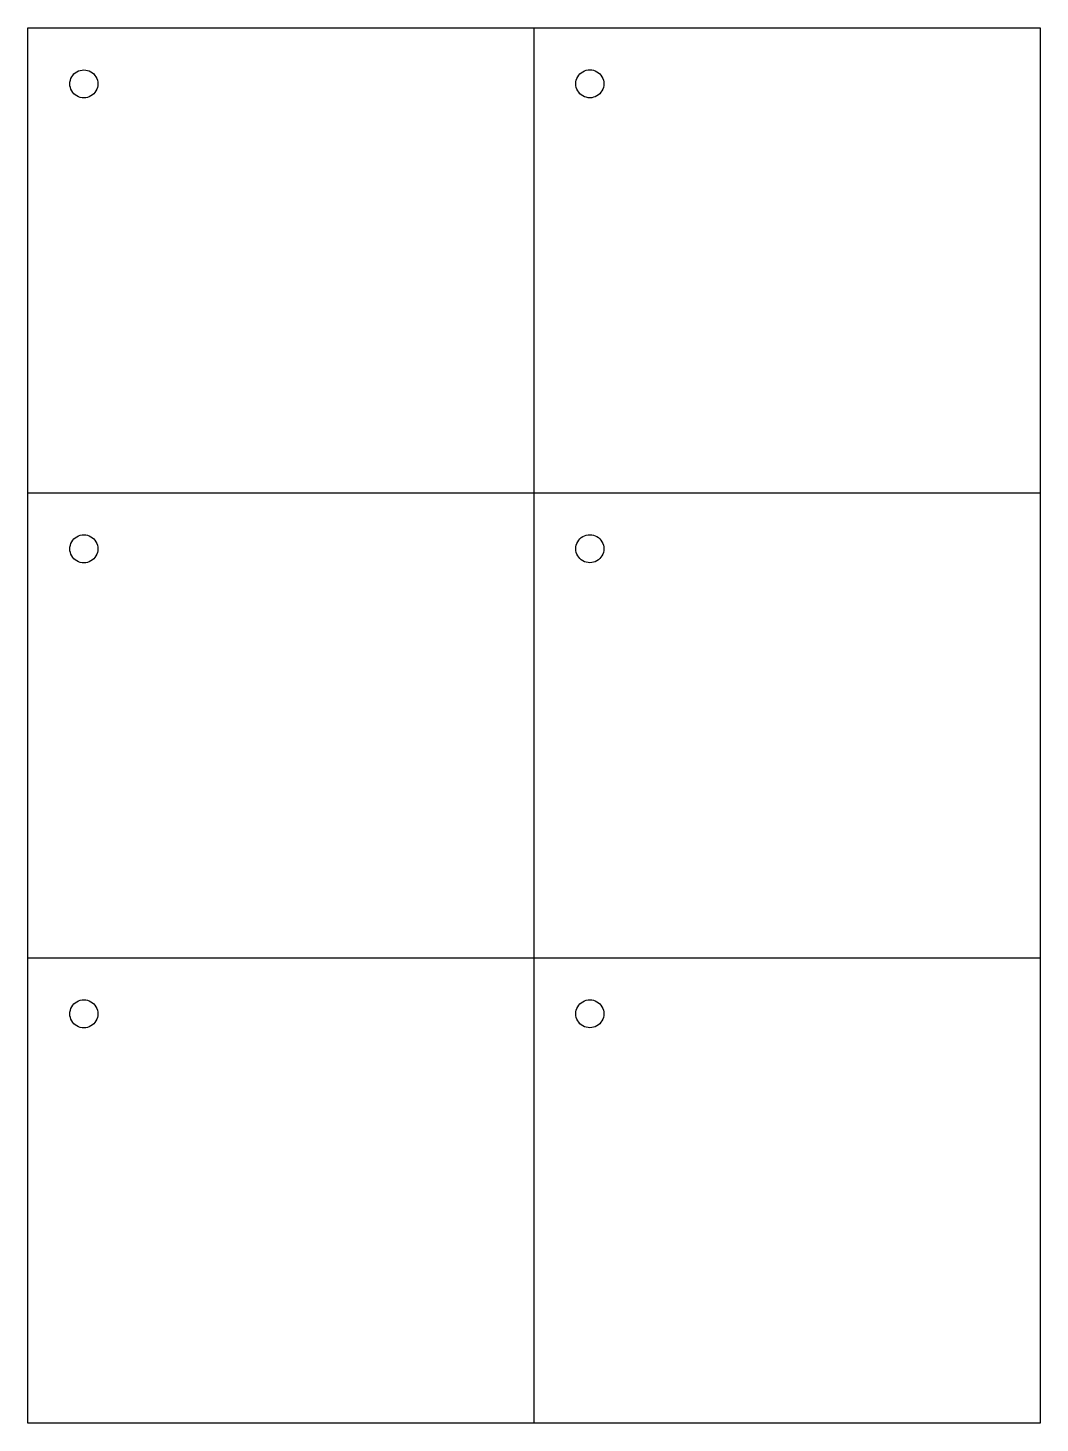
# Model space of a CAD drawing. Header units: millimetres. Extents: x 0 to 145, y 0 to 200.
import ezdxf

# ---------------------------------------------------------------- set-up
doc = ezdxf.new("R2010")
doc.units = ezdxf.units.MM
doc.layers.get('0').update_dxf_attribs({"linetype": 'CONTINUOUS'})

msp = doc.modelspace()

# ---------------------------------------------------------------- linework, layer by layer
at = {"color": 1}
msp.add_lwpolyline([(-0.01, 200.01), (145.02, 200.01), (145.02, -0.02), (-0.01, -0.02)], close=True, dxfattribs=at)
at = {"color": 7}
for points in [[(72.5, 200), (72.5, 0)], [(10.01, 191.99), (10.01, 191.98)], [(82.51, 192), (82.51, 191.99)], [(0, 66.67), (145, 66.67)]]:
    msp.add_lwpolyline(points, dxfattribs=at)
msp.add_lwpolyline([(-0.01, 133.34), (145.02, 133.34), (145.02, 133.31), (-0.01, 133.31)], close=True, dxfattribs=at)
for points in [[(6, 191.98), (6, 192.34), (6.09, 192.68), (6.27, 192.99)], [(6.27, 192.99), (6.44, 193.29), (6.7, 193.55), (7, 193.72)], [(7, 193.72), (7.31, 193.9), (7.65, 193.99), (8, 193.99)], [(8, 193.99), (8.36, 193.99), (8.7, 193.9), (9.01, 193.72)], [(9.01, 193.72), (9.31, 193.55), (9.57, 193.29), (9.74, 192.99)], [(9.74, 192.99), (9.92, 192.68), (10.01, 192.34), (10.01, 191.99)], [(78.5, 191.99), (78.5, 192.35), (78.59, 192.69), (78.77, 193)], [(78.77, 193), (78.94, 193.3), (79.2, 193.56), (79.5, 193.73)], [(79.5, 193.73), (79.81, 193.91), (80.15, 194), (80.51, 194)], [(80.51, 194), (80.86, 194), (81.2, 193.91), (81.51, 193.73)], [(81.51, 193.73), (81.81, 193.56), (82.07, 193.3), (82.24, 193)], [(82.24, 193), (82.42, 192.69), (82.51, 192.35), (82.51, 192)], [(6.27, 190.98), (6.09, 191.29), (6, 191.63), (6, 191.98)], [(7, 190.25), (6.7, 190.42), (6.44, 190.68), (6.27, 190.98)], [(8.01, 189.98), (7.65, 189.98), (7.31, 190.07), (7, 190.25)], [(9.01, 190.25), (8.7, 190.07), (8.36, 189.98), (8.01, 189.98)], [(9.74, 190.98), (9.57, 190.68), (9.31, 190.42), (9.01, 190.25)], [(10.01, 191.98), (10.01, 191.63), (9.92, 191.29), (9.74, 190.98)], [(78.77, 190.99), (78.59, 191.3), (78.5, 191.64), (78.5, 191.99)], [(79.5, 190.26), (79.2, 190.43), (78.94, 190.69), (78.77, 190.99)], [(80.51, 189.99), (80.15, 189.99), (79.81, 190.08), (79.5, 190.26)], [(81.51, 190.26), (81.2, 190.08), (80.86, 189.99), (80.51, 189.99)], [(82.24, 190.99), (82.07, 190.69), (81.81, 190.43), (81.51, 190.26)], [(82.51, 191.99), (82.51, 191.64), (82.42, 191.3), (82.24, 190.99)], [(6, 125.32), (6, 125.68), (6.09, 126.02), (6.27, 126.33)], [(6.27, 126.33), (6.44, 126.63), (6.7, 126.89), (7, 127.06)], [(7, 127.06), (7.31, 127.24), (7.65, 127.33), (8, 127.33)], [(8, 127.33), (8.36, 127.33), (8.7, 127.24), (9.01, 127.06)], [(9.01, 127.06), (9.31, 126.89), (9.57, 126.63), (9.74, 126.33)], [(9.74, 126.33), (9.92, 126.02), (10.01, 125.68), (10.01, 125.32)], [(78.5, 125.33), (78.5, 125.69), (78.59, 126.03), (78.77, 126.34)], [(78.77, 126.34), (78.94, 126.64), (79.2, 126.9), (79.5, 127.07)], [(79.5, 127.07), (79.81, 127.25), (80.15, 127.34), (80.51, 127.34)], [(80.51, 127.34), (80.86, 127.34), (81.2, 127.25), (81.51, 127.07)], [(81.51, 127.07), (81.81, 126.9), (82.07, 126.64), (82.24, 126.34)], [(82.24, 126.34), (82.42, 126.03), (82.51, 125.69), (82.51, 125.33)], [(6.27, 124.32), (6.09, 124.63), (6, 124.97), (6, 125.32)], [(7, 123.59), (6.7, 123.76), (6.44, 124.02), (6.27, 124.32)], [(9.74, 124.32), (9.57, 124.02), (9.31, 123.76), (9.01, 123.59)], [(10.01, 125.32), (10.01, 124.97), (9.92, 124.63), (9.74, 124.32)], [(78.77, 124.33), (78.59, 124.64), (78.5, 124.98), (78.5, 125.33)], [(79.5, 123.6), (79.2, 123.77), (78.94, 124.03), (78.77, 124.33)], [(82.24, 124.33), (82.07, 124.03), (81.81, 123.77), (81.51, 123.6)], [(82.51, 125.33), (82.51, 124.98), (82.42, 124.64), (82.24, 124.33)], [(8.01, 123.32), (7.65, 123.32), (7.31, 123.41), (7, 123.59)], [(9.01, 123.59), (8.7, 123.41), (8.36, 123.32), (8.01, 123.32)], [(80.51, 123.33), (80.15, 123.33), (79.81, 123.42), (79.5, 123.6)], [(81.51, 123.6), (81.2, 123.42), (80.86, 123.33), (80.51, 123.33)], [(6.27, 59.66), (6.44, 59.96), (6.7, 60.22), (7, 60.39)], [(7, 60.39), (7.31, 60.57), (7.65, 60.66), (8, 60.66)], [(8, 60.66), (8.36, 60.66), (8.7, 60.57), (9.01, 60.39)], [(9.01, 60.39), (9.31, 60.22), (9.57, 59.96), (9.74, 59.66)], [(78.77, 59.67), (78.94, 59.97), (79.2, 60.23), (79.5, 60.4)], [(79.5, 60.4), (79.81, 60.58), (80.15, 60.67), (80.51, 60.67)], [(80.51, 60.67), (80.86, 60.67), (81.2, 60.58), (81.51, 60.4)], [(81.51, 60.4), (81.81, 60.23), (82.07, 59.97), (82.24, 59.67)], [(6, 58.65), (6, 59.01), (6.09, 59.35), (6.27, 59.66)], [(6.27, 57.65), (6.09, 57.96), (6, 58.3), (6, 58.65)], [(9.74, 59.66), (9.92, 59.35), (10.01, 59.01), (10.01, 58.65)], [(10.01, 58.65), (10.01, 58.3), (9.92, 57.96), (9.74, 57.65)], [(78.5, 58.66), (78.5, 59.02), (78.59, 59.36), (78.77, 59.67)], [(78.77, 57.66), (78.59, 57.97), (78.5, 58.31), (78.5, 58.66)], [(82.24, 59.67), (82.42, 59.36), (82.51, 59.02), (82.51, 58.66)], [(82.51, 58.66), (82.51, 58.31), (82.42, 57.97), (82.24, 57.66)], [(7, 56.92), (6.7, 57.09), (6.44, 57.35), (6.27, 57.65)], [(8.01, 56.65), (7.65, 56.65), (7.31, 56.74), (7, 56.92)], [(9.01, 56.92), (8.7, 56.74), (8.36, 56.65), (8.01, 56.65)], [(9.74, 57.65), (9.57, 57.35), (9.31, 57.09), (9.01, 56.92)], [(79.5, 56.93), (79.2, 57.1), (78.94, 57.36), (78.77, 57.66)], [(80.51, 56.66), (80.15, 56.66), (79.81, 56.75), (79.5, 56.93)], [(81.51, 56.93), (81.2, 56.75), (80.86, 56.66), (80.51, 56.66)], [(82.24, 57.66), (82.07, 57.36), (81.81, 57.1), (81.51, 56.93)]]:
    msp.add_open_spline(points, degree=3, dxfattribs=at)

doc.saveas('drawing.dxf')
